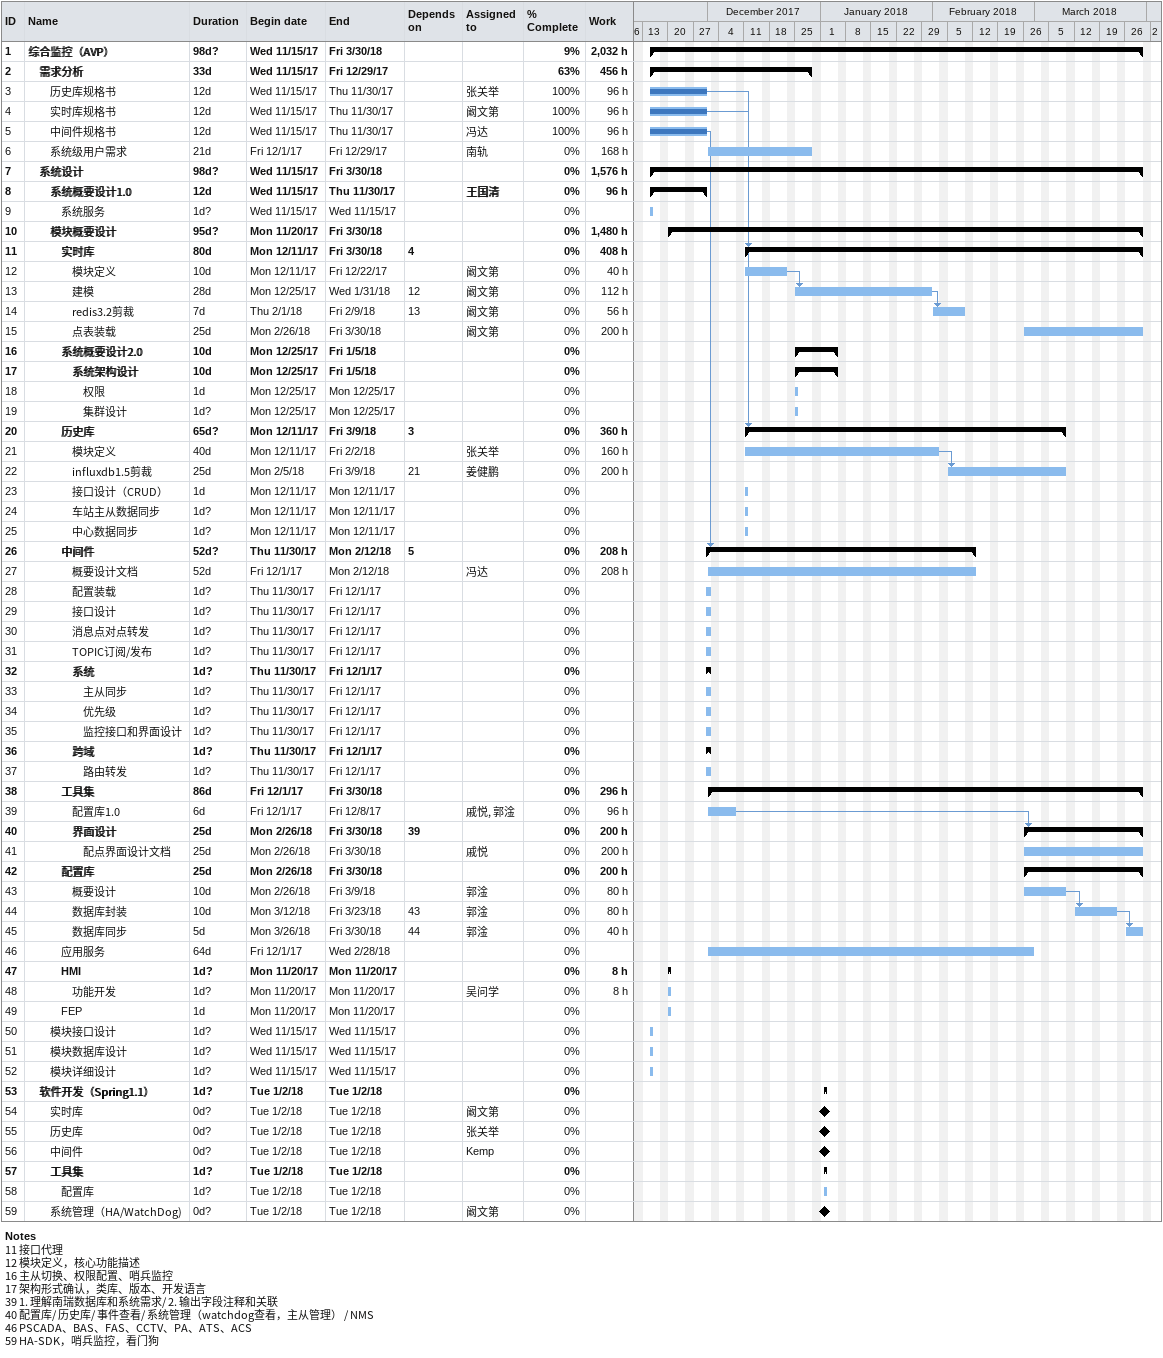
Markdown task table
| ID | Level | Task | Duration | Start | Finish | Predecessors | Resources | % complete | Work (h) |
|---|---|---|---|---|---|---|---|---|---|
| 1 | 1 | **综合监控（AVP）** | 98d? | 2017-11-15 | 2018-03-30 |  |  | 9 | 2032 |
| 2 | 2 | **需求分析** | 33d | 2017-11-15 | 2017-12-29 |  |  | 63 | 456 |
| 3 | 3 | 历史库规格书 | 12d | 2017-11-15 | 2017-11-30 |  | 张关举 | 100 | 96 |
| 4 | 3 | 实时库规格书 | 12d | 2017-11-15 | 2017-11-30 |  | 阚文第 | 100 | 96 |
| 5 | 3 | 中间件规格书 | 12d | 2017-11-15 | 2017-11-30 |  | 冯达 | 100 | 96 |
| 6 | 3 | 系统级用户需求 | 21d | 2017-12-01 | 2017-12-29 |  | 南轨 | 0 | 168 |
| 7 | 2 | **系统设计** | 98d? | 2017-11-15 | 2018-03-30 |  |  | 0 | 1576 |
| 8 | 3 | **系统概要设计1.0** | 12d | 2017-11-15 | 2017-11-30 |  | 王国清 | 0 | 96 |
| 9 | 4 | 系统服务 | 1d? | 2017-11-15 | 2017-11-15 |  |  | 0 |  |
| 10 | 3 | **模块概要设计** | 95d? | 2017-11-20 | 2018-03-30 |  |  | 0 | 1480 |
| 11 | 4 | **实时库** | 80d | 2017-12-11 | 2018-03-30 | 4 |  | 0 | 408 |
| 12 | 5 | 模块定义 | 10d | 2017-12-11 | 2017-12-22 |  | 阚文第 | 0 | 40 |
| 13 | 5 | 建模 | 28d | 2017-12-25 | 2018-01-31 | 12 | 阚文第 | 0 | 112 |
| 14 | 5 | redis3.2剪裁 | 7d | 2018-02-01 | 2018-02-09 | 13 | 阚文第 | 0 | 56 |
| 15 | 5 | 点表装载 | 25d | 2018-02-26 | 2018-03-30 |  | 阚文第 | 0 | 200 |
| 16 | 4 | **系统概要设计2.0** | 10d | 2017-12-25 | 2018-01-05 |  |  | 0 |  |
| 17 | 5 | **系统架构设计** | 10d | 2017-12-25 | 2018-01-05 |  |  | 0 |  |
| 18 | 6 | 权限 | 1d | 2017-12-25 | 2017-12-25 |  |  | 0 |  |
| 19 | 6 | 集群设计 | 1d? | 2017-12-25 | 2017-12-25 |  |  | 0 |  |
| 20 | 4 | **历史库** | 65d? | 2017-12-11 | 2018-03-09 | 3 |  | 0 | 360 |
| 21 | 5 | 模块定义 | 40d | 2017-12-11 | 2018-02-02 |  | 张关举 | 0 | 160 |
| 22 | 5 | influxdb1.5剪裁 | 25d | 2018-02-05 | 2018-03-09 | 21 | 姜健鹏 | 0 | 200 |
| 23 | 5 | 接口设计（CRUD） | 1d | 2017-12-11 | 2017-12-11 |  |  | 0 |  |
| 24 | 5 | 车站主从数据同步 | 1d? | 2017-12-11 | 2017-12-11 |  |  | 0 |  |
| 25 | 5 | 中心数据同步 | 1d? | 2017-12-11 | 2017-12-11 |  |  | 0 |  |
| 26 | 4 | **中间件** | 52d? | 2017-11-30 | 2018-02-12 | 5 |  | 0 | 208 |
| 27 | 5 | 概要设计文档 | 52d | 2017-12-01 | 2018-02-12 |  | 冯达 | 0 | 208 |
| 28 | 5 | 配置装载 | 1d? | 2017-11-30 | 2017-12-01 |  |  | 0 |  |
| 29 | 5 | 接口设计 | 1d? | 2017-11-30 | 2017-12-01 |  |  | 0 |  |
| 30 | 5 | 消息点对点转发 | 1d? | 2017-11-30 | 2017-12-01 |  |  | 0 |  |
| 31 | 5 | TOPIC订阅/发布 | 1d? | 2017-11-30 | 2017-12-01 |  |  | 0 |  |
| 32 | 5 | **系统** | 1d? | 2017-11-30 | 2017-12-01 |  |  | 0 |  |
| 33 | 6 | 主从同步 | 1d? | 2017-11-30 | 2017-12-01 |  |  | 0 |  |
| 34 | 6 | 优先级 | 1d? | 2017-11-30 | 2017-12-01 |  |  | 0 |  |
| 35 | 6 | 监控接口和界面设计 | 1d? | 2017-11-30 | 2017-12-01 |  |  | 0 |  |
| 36 | 5 | **跨域** | 1d? | 2017-11-30 | 2017-12-01 |  |  | 0 |  |
| 37 | 6 | 路由转发 | 1d? | 2017-11-30 | 2017-12-01 |  |  | 0 |  |
| 38 | 4 | **工具集** | 86d | 2017-12-01 | 2018-03-30 |  |  | 0 | 296 |
| 39 | 5 | 配置库1.0 | 6d | 2017-12-01 | 2017-12-08 |  | 戚悦, 郭淦 | 0 | 96 |
| 40 | 5 | **界面设计** | 25d | 2018-02-26 | 2018-03-30 | 39 |  | 0 | 200 |
| 41 | 6 | 配点界面设计文档 | 25d | 2018-02-26 | 2018-03-30 |  | 戚悦 | 0 | 200 |
| 42 | 4 | **配置库** | 25d | 2018-02-26 | 2018-03-30 |  |  | 0 | 200 |
| 43 | 5 | 概要设计 | 10d | 2018-02-26 | 2018-03-09 |  | 郭淦 | 0 | 80 |
| 44 | 5 | 数据库封装 | 10d | 2018-03-12 | 2018-03-23 | 43 | 郭淦 | 0 | 80 |
| 45 | 5 | 数据库同步 | 5d | 2018-03-26 | 2018-03-30 | 44 | 郭淦 | 0 | 40 |
| 46 | 4 | 应用服务 | 64d | 2017-12-01 | 2018-02-28 |  |  | 0 |  |
| 47 | 4 | **HMI** | 1d? | 2017-11-20 | 2017-11-20 |  |  | 0 | 8 |
| 48 | 5 | 功能开发 | 1d? | 2017-11-20 | 2017-11-20 |  | 吴问学 | 0 | 8 |
| 49 | 4 | FEP | 1d | 2017-11-20 | 2017-11-20 |  |  | 0 |  |
| 50 | 3 | 模块接口设计 | 1d? | 2017-11-15 | 2017-11-15 |  |  | 0 |  |
| 51 | 3 | 模块数据库设计 | 1d? | 2017-11-15 | 2017-11-15 |  |  | 0 |  |
| 52 | 3 | 模块详细设计 | 1d? | 2017-11-15 | 2017-11-15 |  |  | 0 |  |
| 53 | 2 | **软件开发（Spring1.1）** | 1d? | 2018-01-02 | 2018-01-02 |  |  | 0 |  |
| 54 | 3 | 实时库 | 0d? | 2018-01-02 | 2018-01-02 |  | 阚文第 | 0 |  |
| 55 | 3 | 历史库 | 0d? | 2018-01-02 | 2018-01-02 |  | 张关举 | 0 |  |
| 56 | 3 | 中间件 | 0d? | 2018-01-02 | 2018-01-02 |  | Kemp | 0 |  |
| 57 | 3 | **工具集** | 1d? | 2018-01-02 | 2018-01-02 |  |  | 0 |  |
| 58 | 4 | 配置库 | 1d? | 2018-01-02 | 2018-01-02 |  |  | 0 |  |
| 59 | 3 | 系统管理（HA/WatchDog) | 0d? | 2018-01-02 | 2018-01-02 |  | 阚文第 | 0 |  |

Notes
- 11: 接口代理
- 12: 模块定义，核心功能描述
- 16: 主从切换、权限配置、哨兵监控
- 17: 架构形式确认，类库、版本、开发语言
- 39: 1. 理解南瑞数据库和系统需求 / 2. 输出字段注释和关联
- 40: 配置库 / 历史库 / 事件查看 / 系统管理（watchdog查看，主从管理） / NMS
- 46: PSCADA、BAS、FAS、CCTV、PA、ATS、ACS
- 59: HA-SDK，哨兵监控，看门狗
